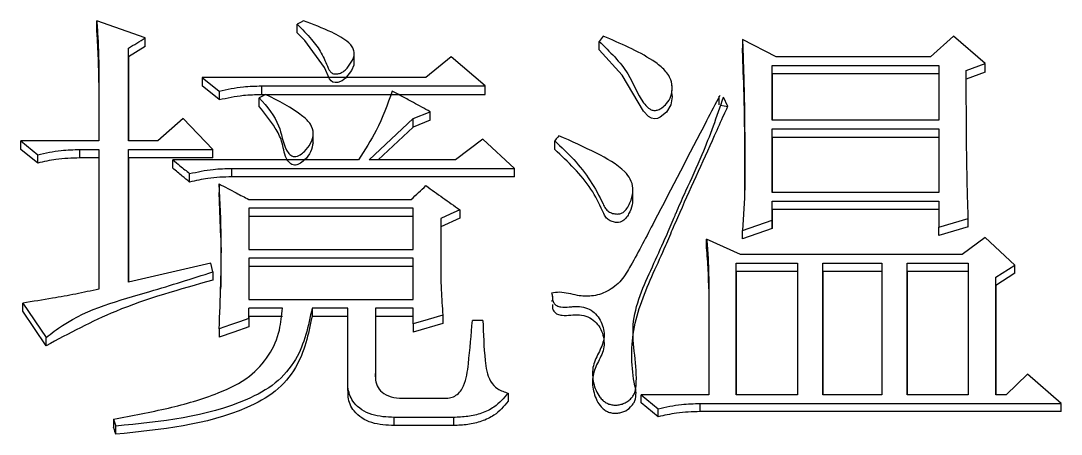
# Model space of a CAD drawing. Header units: millimetres. Extents: x 2085 to 4229, y 754 to 2271.
# Drawn here: x 2594.88 to 2600.21, y 2071.73 to 2073.85 of the extents above; entities that cross this region are included whole.
import ezdxf

# ---------------------------------------------------------------- set-up
doc = ezdxf.new("R2010")
doc.units = ezdxf.units.MM

msp = doc.modelspace()

# ---------------------------------------------------------------- linework, layer by layer
at = {"color": 7, "linetype": 'Continuous', "lineweight": 25}
for p, q in [((2595.5193, 2073.7637), (2595.2705, 2073.8515)), ((2595.2705, 2073.8072), (2595.2705, 2073.8515)), ((2596.2982, 2073.7897), (2596.2982, 2073.834)), ((2597.8666, 2073.7725), (2597.845, 2073.7462)), ((2599.6623, 2073.7725), (2599.5433, 2073.6671)), ((2599.8246, 2073.6319), (2599.6623, 2073.7725)), ((2595.5193, 2073.7195), (2595.4327, 2073.6669)), ((2595.5193, 2073.7195), (2595.5193, 2073.7637)), ((2597.845, 2073.702), (2597.845, 2073.7462)), ((2598.7536, 2073.6671), (2598.5806, 2073.7549)), ((2598.5806, 2073.7549), (2598.5806, 2073.7108)), ((2595.4327, 2073.2357), (2595.4327, 2073.711)), ((2595.4327, 2073.6669), (2595.4327, 2073.711)), ((2595.4327, 2073.6669), (2595.4327, 2073.2357)), ((2596.5901, 2073.6316), (2596.5901, 2073.676)), ((2597.0878, 2073.667), (2596.958, 2073.5615)), ((2597.2609, 2073.5175), (2597.0878, 2073.667)), ((2598.5847, 2073.5494), (2598.5806, 2073.7108)), ((2599.5433, 2073.6671), (2598.7536, 2073.6671)), ((2598.732, 2073.6231), (2599.5866, 2073.6231)), ((2598.732, 2073.3414), (2598.732, 2073.6231)), ((2598.732, 2073.5791), (2598.732, 2073.6231)), ((2599.5866, 2073.6231), (2599.5866, 2073.3414)), ((2599.7272, 2073.5967), (2599.8246, 2073.6319)), ((2599.8246, 2073.5879), (2599.8246, 2073.6319)), ((2595.2813, 2073.5791), (2595.2813, 2073.2357)), ((2595.2813, 2073.5352), (2595.2813, 2073.5791)), ((2595.8113, 2073.5615), (2595.8979, 2073.4911)), ((2596.958, 2073.5615), (2595.8113, 2073.5615)), ((2595.8113, 2073.5615), (2595.8113, 2073.5176)), ((2598.732, 2073.5791), (2598.732, 2073.3414)), ((2599.5866, 2073.5791), (2598.732, 2073.5791)), ((2599.8246, 2073.5879), (2599.7272, 2073.5528)), ((2595.8979, 2073.4473), (2595.8113, 2073.5176)), ((2596.1142, 2073.5175), (2597.2609, 2073.5175)), ((2596.1142, 2073.5175), (2596.1142, 2073.4737)), ((2597.2609, 2073.4737), (2597.2609, 2073.5175)), ((2598.2182, 2073.5173), (2598.2182, 2073.5284)), ((2595.8979, 2073.4911), (2595.8979, 2073.4473)), ((2596.1035, 2073.4122), (2596.1035, 2073.4559)), ((2596.1142, 2073.4737), (2597.2609, 2073.4737)), ((2598.2182, 2073.4845), (2598.2182, 2073.4943)), ((2598.5048, 2073.4122), (2598.4832, 2073.4603)), ((2598.4681, 2073.4196), (2598.5048, 2073.4122)), ((2595.714, 2073.3502), (2595.5842, 2073.2357)), ((2595.8654, 2073.1916), (2595.714, 2073.3502)), ((2596.6659, 2073.1387), (2596.8931, 2073.3502)), ((2596.8931, 2073.3502), (2596.9796, 2073.3855)), ((2596.8931, 2073.3066), (2596.8931, 2073.3502)), ((2596.9796, 2073.3418), (2596.9796, 2073.3855)), ((2596.8931, 2073.3066), (2596.7125, 2073.1387)), ((2596.9796, 2073.3418), (2596.8931, 2073.3066)), ((2599.5866, 2073.3414), (2598.732, 2073.3414)), ((2598.732, 2073.2974), (2599.5866, 2073.2974)), ((2598.732, 2072.9709), (2598.732, 2073.2974)), ((2598.732, 2073.2538), (2598.732, 2073.2974)), ((2599.5866, 2073.2974), (2599.5866, 2072.9709)), ((2596.38, 2073.2261), (2596.38, 2073.2699)), ((2597.25, 2073.2445), (2597.1094, 2073.1387)), ((2597.4123, 2073.0945), (2597.25, 2073.2445)), ((2598.732, 2073.2538), (2598.732, 2072.9709)), ((2599.5866, 2073.2538), (2598.732, 2073.2538)), ((2594.8811, 2073.2357), (2594.9676, 2073.1651)), ((2595.2813, 2073.2357), (2594.8811, 2073.2357)), ((2594.9676, 2073.1217), (2594.8811, 2073.1922)), ((2595.1839, 2073.1916), (2595.2813, 2073.1916)), ((2595.1839, 2073.1481), (2595.1839, 2073.1916)), ((2595.2813, 2073.1916), (2595.2813, 2072.4754)), ((2595.5842, 2073.2357), (2595.4327, 2073.2357)), ((2595.4327, 2073.1916), (2595.8654, 2073.1916)), ((2595.4327, 2072.5109), (2595.4327, 2073.1916)), ((2595.4327, 2073.1481), (2595.4327, 2073.1916)), ((2597.6179, 2073.1923), (2597.6179, 2073.2357)), ((2594.9676, 2073.1217), (2594.9676, 2073.1651)), ((2595.2813, 2073.1481), (2595.1839, 2073.1481)), ((2595.4327, 2073.1481), (2595.4327, 2072.5109)), ((2595.8654, 2073.1481), (2595.4327, 2073.1481)), ((2596.6118, 2073.1387), (2595.6599, 2073.1386)), ((2595.6599, 2073.0953), (2595.6599, 2073.1386)), ((2597.1094, 2073.1387), (2596.6659, 2073.1387)), ((2595.9628, 2073.0945), (2597.4123, 2073.0945)), ((2595.9628, 2073.0512), (2595.9628, 2073.0945)), ((2597.4123, 2073.0512), (2597.4123, 2073.0945)), ((2595.7464, 2073.0248), (2595.7464, 2073.068)), ((2597.4123, 2073.0512), (2595.9628, 2073.0512)), ((2595.8979, 2073.0151), (2595.8979, 2072.9719)), ((2595.9067, 2072.7402), (2595.8979, 2072.9719)), ((2598.0187, 2072.9452), (2598.0187, 2072.9888)), ((2599.5866, 2072.9709), (2598.732, 2072.9709)), ((2596.0493, 2072.9356), (2596.8823, 2072.9356)), ((2598.5914, 2072.9444), (2598.5806, 2072.7765)), ((2598.732, 2072.9268), (2599.5866, 2072.9268)), ((2598.732, 2072.8295), (2598.732, 2072.9268)), ((2598.732, 2072.8837), (2598.732, 2072.9268)), ((2599.5866, 2072.9268), (2599.5866, 2072.7942)), ((2596.0493, 2072.8914), (2596.0493, 2072.6791)), ((2596.8931, 2072.8914), (2596.0493, 2072.8914)), ((2596.0493, 2072.8914), (2596.0493, 2072.8484)), ((2596.8931, 2072.6791), (2596.8931, 2072.8914)), ((2597.1311, 2072.8826), (2597.1311, 2072.8395)), ((2598.732, 2072.8837), (2598.732, 2072.7866)), ((2599.5866, 2072.8837), (2598.732, 2072.8837)), ((2596.0493, 2072.8484), (2596.0493, 2072.6791)), ((2596.8931, 2072.8484), (2596.0493, 2072.8484)), ((2597.1311, 2072.8395), (2597.0337, 2072.7954)), ((2597.0337, 2072.8384), (2597.0337, 2072.564)), ((2597.0337, 2072.8384), (2597.0337, 2072.7954)), ((2598.5806, 2072.7765), (2598.732, 2072.8295)), ((2598.732, 2072.7866), (2598.732, 2072.8295)), ((2599.5866, 2072.7942), (2599.738, 2072.8384)), ((2599.738, 2072.7954), (2599.738, 2072.8384)), ((2597.0337, 2072.7954), (2597.0337, 2072.564)), ((2598.732, 2072.7866), (2598.5806, 2072.7336)), ((2598.5806, 2072.7336), (2598.5806, 2072.7765)), ((2599.738, 2072.7954), (2599.5866, 2072.7513)), ((2599.5866, 2072.7513), (2599.5866, 2072.7942)), ((2598.5698, 2072.6526), (2598.3967, 2072.7322)), ((2598.3967, 2072.6894), (2598.3967, 2072.7322)), ((2599.8246, 2072.7411), (2599.7056, 2072.6526)), ((2599.976, 2072.5995), (2599.8246, 2072.7411)), ((2596.0493, 2072.6791), (2596.8931, 2072.6791)), ((2599.7056, 2072.6526), (2598.5698, 2072.6526)), ((2595.8546, 2072.6083), (2595.4327, 2072.5109)), ((2595.8654, 2072.564), (2595.8546, 2072.6083)), ((2596.0493, 2072.6349), (2596.0493, 2072.4222)), ((2596.8931, 2072.6349), (2596.0493, 2072.6349)), ((2596.0493, 2072.6349), (2596.0493, 2072.5922)), ((2596.8931, 2072.4222), (2596.8931, 2072.6349)), ((2598.5481, 2072.6083), (2598.8618, 2072.6083)), ((2598.5481, 2071.9338), (2598.5481, 2072.6083)), ((2598.5481, 2072.5657), (2598.5481, 2072.6083)), ((2598.8618, 2072.6083), (2598.8618, 2071.9338)), ((2598.9916, 2072.6083), (2599.2945, 2072.6083)), ((2598.9916, 2071.9338), (2598.9916, 2072.6083)), ((2598.9916, 2072.5657), (2598.9916, 2072.6083)), ((2599.2945, 2072.6083), (2599.2945, 2071.9338)), ((2599.4243, 2072.6083), (2599.738, 2072.6083)), ((2599.4243, 2071.9338), (2599.4243, 2072.6083)), ((2599.4243, 2072.5657), (2599.4243, 2072.6083)), ((2599.738, 2072.6083), (2599.738, 2071.9338)), ((2599.8787, 2072.5375), (2599.976, 2072.5995)), ((2599.976, 2072.5568), (2599.976, 2072.5995)), ((2595.8654, 2072.564), (2595.8654, 2072.5214)), ((2596.0493, 2072.5922), (2596.0493, 2072.4222)), ((2596.8931, 2072.5922), (2596.0493, 2072.5922)), ((2598.5481, 2072.5657), (2598.5481, 2071.9338)), ((2598.8618, 2072.5657), (2598.5481, 2072.5657)), ((2598.9916, 2072.5657), (2598.9916, 2071.9338)), ((2599.2945, 2072.5657), (2598.9916, 2072.5657)), ((2599.4243, 2072.5657), (2599.4243, 2071.9338)), ((2599.738, 2072.5657), (2599.4243, 2072.5657)), ((2599.976, 2072.5568), (2599.8787, 2072.4949)), ((2598.4075, 2072.4772), (2598.4075, 2072.5198)), ((2599.8787, 2072.4949), (2599.8787, 2072.5375)), ((2594.8919, 2072.4045), (2595.0106, 2072.2275)), ((2594.8919, 2072.3621), (2594.8919, 2072.4045)), ((2596.0493, 2072.4222), (2596.8931, 2072.4222)), ((2595.0106, 2072.1853), (2594.8919, 2072.3621)), ((2596.2224, 2072.3779), (2596.0493, 2072.3779)), ((2596.0493, 2072.3247), (2596.0493, 2072.3779)), ((2596.0493, 2072.3355), (2596.0493, 2072.3779)), ((2596.0493, 2072.3355), (2596.0493, 2072.2824)), ((2596.2224, 2072.3355), (2596.0493, 2072.3355)), ((2596.5577, 2072.3779), (2596.3738, 2072.3779)), ((2596.3738, 2072.3779), (2596.3738, 2072.3355)), ((2596.5577, 2072.3355), (2596.3738, 2072.3355)), ((2596.5577, 2072.0405), (2596.5577, 2072.3779)), ((2596.8931, 2072.3779), (2596.6984, 2072.3779)), ((2596.6984, 2072.3779), (2596.6984, 2072.0494)), ((2596.6984, 2072.3779), (2596.6984, 2072.3355)), ((2596.6984, 2072.3355), (2596.6984, 2072.0075)), ((2596.8931, 2072.3355), (2596.6984, 2072.3355)), ((2596.8931, 2072.2981), (2596.8931, 2072.3779)), ((2597.0445, 2072.3424), (2597.0445, 2072.3001)), ((2596.0493, 2072.3247), (2596.0493, 2072.2824)), ((2597.0445, 2072.3001), (2596.8931, 2072.2558)), ((2596.8931, 2072.2981), (2596.8931, 2072.2558)), ((2597.2501, 2072.3158), (2597.196, 2072.3158)), ((2595.0106, 2072.1853), (2595.0106, 2072.2275)), ((2595.8979, 2072.2714), (2595.8979, 2072.2292)), ((2600.0409, 2072.0405), (2599.9327, 2071.9338)), ((2600.214, 2071.8893), (2600.0409, 2072.0405)), ((2596.5561, 2071.9987), (2596.5561, 2071.9566)), ((2596.8498, 2071.916), (2597.0553, 2071.916)), ((2597.3799, 2071.9427), (2597.3799, 2071.9009)), ((2598.0614, 2071.9338), (2598.1479, 2071.8626)), ((2598.4075, 2071.9338), (2598.0614, 2071.9338)), ((2598.8618, 2071.9338), (2598.5481, 2071.9338)), ((2599.2945, 2071.9338), (2598.9916, 2071.9338)), ((2599.738, 2071.9338), (2599.4243, 2071.9338)), ((2599.9327, 2071.9338), (2599.8787, 2071.9338)), ((2598.1479, 2071.8209), (2598.0614, 2071.892)), ((2598.1479, 2071.8209), (2598.1479, 2071.8626)), ((2598.3642, 2071.8893), (2600.214, 2071.8893)), ((2598.3642, 2071.8476), (2598.3642, 2071.8893)), ((2600.214, 2071.8476), (2600.214, 2071.8893)), ((2595.357, 2071.8092), (2595.3678, 2071.7736)), ((2595.357, 2071.8092), (2595.357, 2071.7676)), ((2597.0986, 2071.8181), (2596.7957, 2071.8181)), ((2596.7957, 2071.7765), (2596.7957, 2071.8181)), ((2597.0986, 2071.8181), (2597.0986, 2071.7765)), ((2600.214, 2071.8476), (2598.3642, 2071.8476)), ((2595.3678, 2071.732), (2595.3678, 2071.7736)), ((2597.0986, 2071.7765), (2596.7957, 2071.7765))]:
    msp.add_line(p, q, dxfattribs=at)
at = {"color": 7, "linetype": 'Continuous', "lineweight": 25, "flags": 128}
for points in [[(2596.3306, 2073.8515), (2596.3144, 2073.8428), (2596.2982, 2073.834)], [(2596.5889, 2073.6317), (2596.5886, 2073.6238), (2596.5756, 2073.5971), (2596.546, 2073.5573), (2596.5282, 2073.5438), (2596.5066, 2073.536), (2596.4917, 2073.535), (2596.481, 2073.5373), (2596.4718, 2073.5429), (2596.4627, 2073.554), (2596.4374, 2073.6119), (2596.3363, 2073.7513), (2596.2982, 2073.7897), (2596.2982, 2073.7897)], [(2598.2166, 2073.4832), (2598.2201, 2073.4621), (2598.2135, 2073.4213), (2598.1912, 2073.3838), (2598.1589, 2073.3566), (2598.1442, 2073.3503), (2598.1294, 2073.3481), (2598.1131, 2073.3517), (2598.0979, 2073.3607), (2598.0735, 2073.3874), (2597.9644, 2073.5725), (2597.845, 2073.702), (2597.845, 2073.702)], [(2596.1359, 2073.4735), (2596.1197, 2073.4647), (2596.1035, 2073.4559)], [(2598.4616, 2073.421), (2598.4616, 2073.4406), (2598.4616, 2073.4527), (2598.4616, 2073.4647)], [(2597.6395, 2073.2622), (2597.634, 2073.2554), (2597.6259, 2073.2456), (2597.6179, 2073.2357)], [(2594.8811, 2073.1922), (2594.8811, 2073.203), (2594.8811, 2073.2139), (2594.8811, 2073.2248), (2594.8811, 2073.2357)], [(2595.8654, 2073.1481), (2595.8654, 2073.1591), (2595.8654, 2073.1753), (2595.8654, 2073.1916)], [(2597.1311, 2072.8826), (2597.0824, 2072.8605), (2597.0337, 2072.8384)], [(2597.0445, 2072.3424), (2596.9688, 2072.3202), (2596.8931, 2072.2981)], [(2596.0493, 2072.3247), (2596.0027, 2072.3083), (2595.9561, 2072.2919), (2595.8979, 2072.2714)], [(2596.0493, 2072.2824), (2595.9736, 2072.2558), (2595.8979, 2072.2292)], [(2598.0614, 2071.892), (2598.0614, 2071.9025), (2598.0614, 2071.9129), (2598.0614, 2071.9234), (2598.0614, 2071.9338)]]:
    msp.add_lwpolyline(points, dxfattribs=at)
at = {"color": 7, "linetype": 'Continuous', "lineweight": 25}
for points, knots in [([(2595.2705, 2073.8515), (2595.2726, 2073.8211), (2595.2767, 2073.7606), (2595.28, 2073.6698), (2595.2809, 2073.6093), (2595.2813, 2073.5791)], [0, 0, 0, 0, 0.33558, 0.667724, 1, 1, 1, 1]), ([(2596.2982, 2073.834), (2596.3232, 2073.8086), (2596.3687, 2073.7624), (2596.4253, 2073.6877), (2596.4467, 2073.63), (2596.4635, 2073.5956), (2596.4725, 2073.585), (2596.4845, 2073.5794), (2596.4986, 2073.5781), (2596.5156, 2073.5814), (2596.5362, 2073.591), (2596.559, 2073.6145), (2596.5781, 2073.6424), (2596.5917, 2073.6725), (2596.5901, 2073.6967), (2596.5807, 2073.7195), (2596.546, 2073.7568), (2596.4602, 2073.8022), (2596.379, 2073.8331), (2596.3306, 2073.8515)], [0, 0, 0, 0, 0.133739, 0.243051, 0.352533, 0.371712, 0.391103, 0.40333, 0.418292, 0.440552, 0.463875, 0.498841, 0.561321, 0.592898, 0.624761, 0.654015, 0.68757, 0.813379, 1, 1, 1, 1]), ([(2595.2813, 2073.5352), (2595.281, 2073.5657), (2595.2803, 2073.6264), (2595.2764, 2073.7171), (2595.2725, 2073.7772), (2595.2705, 2073.8072)], [0, 0, 0, 0, 0.335994, 0.667926, 1, 1, 1, 1]), ([(2597.845, 2073.7462), (2597.9, 2073.6935), (2597.9975, 2073.6003), (2598.0441, 2073.4665), (2598.0918, 2073.4075), (2598.1122, 2073.3948), (2598.1302, 2073.3904), (2598.1494, 2073.3947), (2598.1708, 2073.4069), (2598.1952, 2073.4294), (2598.2161, 2073.4639), (2598.2222, 2073.5064), (2598.2146, 2073.5562), (2598.1786, 2073.6065), (2598.065, 2073.6888), (2597.9546, 2073.7354), (2597.8666, 2073.7725)], [0, 0, 0, 0, 0.207454, 0.367231, 0.400729, 0.416588, 0.431291, 0.448091, 0.466661, 0.497247, 0.538505, 0.578637, 0.620092, 0.68235, 0.74713, 1, 1, 1, 1]), ([(2595.4327, 2073.711), (2595.4472, 2073.7198), (2595.476, 2073.7373), (2595.5048, 2073.7549), (2595.5193, 2073.7637)], [0, 0, 0, 0, 0.499999, 1, 1, 1, 1]), ([(2598.5806, 2073.7549), (2598.5807, 2073.7507), (2598.5809, 2073.7442), (2598.5813, 2073.7335), (2598.5817, 2073.7229), (2598.5821, 2073.71), (2598.5825, 2073.6972), (2598.583, 2073.6844), (2598.5834, 2073.6715), (2598.5839, 2073.6544), (2598.5846, 2073.633), (2598.5854, 2073.6073), (2598.5862, 2073.5817), (2598.5877, 2073.5303), (2598.5891, 2073.4703), (2598.5902, 2073.4103), (2598.5906, 2073.3803), (2598.5908, 2073.3588), (2598.5911, 2073.3374), (2598.5913, 2073.3116), (2598.5915, 2073.2859), (2598.5917, 2073.2601), (2598.5918, 2073.2344), (2598.5918, 2073.2086), (2598.5919, 2073.1828), (2598.5919, 2073.1571), (2598.5919, 2073.1356), (2598.5919, 2073.1184), (2598.5919, 2073.1055), (2598.5919, 2073.0926), (2598.5918, 2073.0797), (2598.5918, 2073.0668), (2598.5918, 2073.0539), (2598.5917, 2073.041), (2598.5917, 2073.0281), (2598.5916, 2073.0152), (2598.5916, 2073.0023), (2598.5916, 2072.9916), (2598.5915, 2072.983), (2598.5915, 2072.9765), (2598.5915, 2072.9701), (2598.5915, 2072.9636), (2598.5914, 2072.9583), (2598.5914, 2072.9519), (2598.5914, 2072.9476), (2598.5914, 2072.9444)], [0, 0, 0, 0, 0.015876, 0.023814, 0.03969, 0.055566, 0.071442, 0.087319, 0.103195, 0.119071, 0.150823, 0.182575, 0.214327, 0.246079, 0.373089, 0.436594, 0.468346, 0.484222, 0.515974, 0.547726, 0.579478, 0.611231, 0.642983, 0.674735, 0.706487, 0.738239, 0.769992, 0.785868, 0.801744, 0.81762, 0.833496, 0.849372, 0.865248, 0.881124, 0.897, 0.912876, 0.928753, 0.944629, 0.952567, 0.960505, 0.968443, 0.976381, 0.984319, 0.988288, 1, 1, 1, 1]), ([(2598.5846, 2073.5766), (2598.5846, 2073.5766), (2598.5846, 2073.5766), (2598.5847, 2073.5735), (2598.5865, 2073.4922), (2598.5901, 2073.3338), (2598.5912, 2073.1635), (2598.5914, 2073.068), (2598.5914, 2073.0039), (2598.5914, 2072.981), (2598.5915, 2072.9784), (2598.5915, 2072.977)], [0, 0, 0, 0, 0.0013712, 0.0074928, 0.0260114, 0.4573332, 0.6724703, 0.8205696, 0.9189146, 0.9584703, 1, 1, 1, 1]), ([(2599.738, 2072.8384), (2599.7379, 2072.8425), (2599.7374, 2072.8548), (2599.7367, 2072.8753), (2599.7358, 2072.8999), (2599.7351, 2072.9205), (2599.7345, 2072.9369), (2599.7342, 2072.9492), (2599.7338, 2072.9615), (2599.7335, 2072.9738), (2599.7331, 2072.9861), (2599.7328, 2072.9984), (2599.7325, 2073.0107), (2599.732, 2073.0353), (2599.7303, 2073.1214), (2599.7289, 2073.2198), (2599.7284, 2073.3058), (2599.7282, 2073.3303), (2599.7281, 2073.3426), (2599.7281, 2073.3549), (2599.728, 2073.3672), (2599.7279, 2073.3795), (2599.7279, 2073.3917), (2599.7278, 2073.404), (2599.7278, 2073.4163), (2599.7277, 2073.4285), (2599.7277, 2073.4408), (2599.7276, 2073.4531), (2599.7276, 2073.4654), (2599.7275, 2073.4776), (2599.7275, 2073.4879), (2599.7275, 2073.496), (2599.7275, 2073.5022), (2599.7274, 2073.5083), (2599.7274, 2073.5144), (2599.7274, 2073.5206), (2599.7274, 2073.5267), (2599.7274, 2073.5328), (2599.7274, 2073.539), (2599.7273, 2073.5451), (2599.7273, 2073.5512), (2599.7273, 2073.5573), (2599.7273, 2073.5635), (2599.7273, 2073.5696), (2599.7273, 2073.5757), (2599.7272, 2073.5819), (2599.7272, 2073.5889), (2599.7272, 2073.5938), (2599.7272, 2073.5967)], [0, 0, 0, 0, 0.0162043, 0.0486129, 0.0810215, 0.1134301, 0.1296344, 0.1458387, 0.1620431, 0.1782474, 0.1944517, 0.210656, 0.2268603, 0.2430646, 0.3078819, 0.5671533, 0.6319705, 0.6481748, 0.6643791, 0.6805834, 0.6967877, 0.712992, 0.7291963, 0.7454006, 0.7616049, 0.7778092, 0.7940136, 0.8102179, 0.8264222, 0.8426265, 0.8588308, 0.8669329, 0.8750351, 0.8831372, 0.8912394, 0.8993415, 0.9074437, 0.9155458, 0.923648, 0.9317501, 0.9398523, 0.9479544, 0.9560566, 0.9641588, 0.9722609, 0.9803631, 0.9884652, 1, 1, 1, 1]), ([(2595.8979, 2073.4911), (2595.9389, 2073.5001), (2596.0101, 2073.5156), (2596.0833, 2073.517), (2596.1142, 2073.5175)], [0, 0, 0, 0, 0.576873, 1, 1, 1, 1]), ([(2595.8979, 2073.4473), (2595.9389, 2073.4563), (2596.0101, 2073.4718), (2596.0833, 2073.4731), (2596.1142, 2073.4737)], [0, 0, 0, 0, 0.576909, 1, 1, 1, 1]), ([(2596.1035, 2073.4559), (2596.1429, 2073.4108), (2596.2129, 2073.3309), (2596.2233, 2073.2188), (2596.2553, 2073.1688), (2596.2703, 2073.1579), (2596.2843, 2073.1538), (2596.2997, 2073.157), (2596.3173, 2073.1663), (2596.3428, 2073.1868), (2596.3692, 2073.2227), (2596.3855, 2073.2727), (2596.3693, 2073.3249), (2596.2867, 2073.3984), (2596.2027, 2073.4402), (2596.1359, 2073.4735)], [0, 0, 0, 0, 0.206756, 0.36622, 0.399315, 0.414903, 0.42938, 0.446247, 0.465285, 0.496864, 0.558757, 0.621691, 0.682799, 0.747419, 1, 1, 1, 1]), ([(2596.7849, 2073.4911), (2596.7603, 2073.4226), (2596.7162, 2073.2997), (2596.6439, 2073.1881), (2596.6118, 2073.1387)], [0, 0, 0, 0, 0.557248, 1, 1, 1, 1]), ([(2596.9796, 2073.3855), (2596.9508, 2073.4011), (2596.9039, 2073.4266), (2596.839, 2073.4618), (2596.8029, 2073.4814), (2596.7849, 2073.4911)], [0, 0, 0, 0, 0.4440726, 0.7220363, 1, 1, 1, 1]), ([(2598.4634, 2073.4683), (2598.4411, 2073.4253), (2598.3297, 2073.2101), (2598.178, 2072.9187), (2598.0358, 2072.6449), (2597.963, 2072.5187), (2597.8928, 2072.4617), (2597.811, 2072.4364), (2597.7268, 2072.4412), (2597.6602, 2072.4636), (2597.6151, 2072.4577), (2597.6015, 2072.4559)], [0, 0, 0, 0, 0.102062, 0.510275, 0.689515, 0.750609, 0.812535, 0.866745, 0.912849, 0.973626, 1, 1, 1, 1]), ([(2597.607, 2072.4399), (2597.6065, 2072.4337), (2597.6053, 2072.421), (2597.6121, 2072.4061), (2597.6203, 2072.3962), (2597.6315, 2072.3885), (2597.6558, 2072.3819), (2597.6864, 2072.3841), (2597.7143, 2072.3862), (2597.7426, 2072.3877), (2597.7765, 2072.3826), (2597.8137, 2072.3632), (2597.8426, 2072.334), (2597.8613, 2072.2985), (2597.8712, 2072.26), (2597.8716, 2072.2075), (2597.8419, 2072.1474), (2597.8072, 2072.0747), (2597.8134, 2071.9942), (2597.8359, 2071.9367), (2597.8636, 2071.9053), (2597.881, 2071.8926), (2597.9006, 2071.8844), (2597.9218, 2071.8808), (2597.9434, 2071.8813), (2597.9645, 2071.8861), (2597.9843, 2071.8954), (2598.0019, 2071.9081), (2598.0166, 2071.9232), (2598.031, 2071.9466), (2598.0474, 2072.072), (2597.9823, 2072.2943), (2598.097, 2072.5436), (2598.1767, 2072.718), (2598.2151, 2072.8091), (2598.2358, 2072.8573), (2598.2574, 2072.9065), (2598.3029, 2073.008), (2598.3927, 2073.1986), (2598.449, 2073.3615), (2598.4832, 2073.4603)], [0, 0, 0, 0, 0.007428, 0.015109, 0.018668, 0.022262, 0.030315, 0.045537, 0.055335, 0.060934, 0.076504, 0.091913, 0.106834, 0.123007, 0.138661, 0.154166, 0.18521, 0.21654, 0.248061, 0.27952, 0.288103, 0.295996, 0.3036, 0.311361, 0.319284, 0.327009, 0.334918, 0.343372, 0.351316, 0.359048, 0.375174, 0.500216, 0.624957, 0.687444, 0.729472, 0.742369, 0.749853, 0.793377, 0.874708, 1, 1, 1, 1]), ([(2596.3792, 2073.2267), (2596.3763, 2073.2108), (2596.3701, 2073.1781), (2596.3411, 2073.1417), (2596.3145, 2073.1206), (2596.296, 2073.1127), (2596.2832, 2073.1108), (2596.2703, 2073.1145), (2596.2553, 2073.1254), (2596.2297, 2073.1642), (2596.2257, 2073.2303), (2596.177, 2073.3208), (2596.1323, 2073.3764), (2596.1035, 2073.4122)], [0, 0, 0, 0, 0.095128, 0.195269, 0.259874, 0.283272, 0.304509, 0.327952, 0.353183, 0.406729, 0.590525, 0.736094, 1, 1, 1, 1]), ([(2597.607, 2072.3974), (2597.6064, 2072.3906), (2597.6052, 2072.377), (2597.6133, 2072.3614), (2597.6229, 2072.3517), (2597.6357, 2072.3444), (2597.6772, 2072.3367), (2597.7299, 2072.3501), (2597.789, 2072.3358), (2597.8248, 2072.3117), (2597.8512, 2072.2786), (2597.8666, 2072.2403), (2597.8727, 2072.1997), (2597.8657, 2072.1462), (2597.8303, 2072.089), (2597.8056, 2072.0126), (2597.8165, 2071.9456), (2597.837, 2071.8962), (2597.8577, 2071.8687), (2597.8787, 2071.852), (2597.898, 2071.8432), (2597.9192, 2071.8391), (2597.9411, 2071.8397), (2597.9625, 2071.844), (2597.9888, 2071.8549), (2598.0102, 2071.873), (2598.025, 2071.8949), (2598.0344, 2071.9198), (2598.036, 2071.9495), (2598.0097, 2072.064), (2598.0048, 2072.2757), (2598.1005, 2072.511), (2598.1808, 2072.6835), (2598.2207, 2072.7795), (2598.303, 2072.9679), (2598.391, 2073.16), (2598.4745, 2073.3454), (2598.4963, 2073.3936), (2598.5023, 2073.4066), (2598.504, 2073.4105), (2598.5046, 2073.4117), (2598.5048, 2073.4122)], [0, 0, 0, 0, 0.008085, 0.016221, 0.019867, 0.023654, 0.032469, 0.065042, 0.081049, 0.097297, 0.112813, 0.129538, 0.145843, 0.161707, 0.193334, 0.223699, 0.255644, 0.272362, 0.286987, 0.295007, 0.302602, 0.310243, 0.318391, 0.32629, 0.333943, 0.349774, 0.357157, 0.364655, 0.381079, 0.392053, 0.505047, 0.628846, 0.690714, 0.73105, 0.752554, 0.935292, 0.9824, 0.994888, 0.998366, 0.999414, 1, 1, 1, 1]), ([(2597.6179, 2073.2357), (2597.6514, 2073.2045), (2597.7528, 2073.1099), (2597.8322, 2072.9869), (2597.876, 2072.8903), (2597.8933, 2072.8731), (2597.9146, 2072.8631), (2597.9365, 2072.8598), (2597.9567, 2072.8628), (2597.9744, 2072.8724), (2597.9976, 2072.8998), (2598.014, 2072.942), (2598.0218, 2072.9942), (2598.0082, 2073.0401), (2597.9522, 2073.1093), (2597.8217, 2073.1805), (2597.7039, 2073.2333), (2597.6395, 2073.2622)], [0, 0, 0, 0, 0.118686, 0.359193, 0.382947, 0.402076, 0.42122, 0.441112, 0.455767, 0.470498, 0.490907, 0.5484, 0.590659, 0.633123, 0.67426, 0.821854, 1, 1, 1, 1]), ([(2594.9676, 2073.1651), (2595.0073, 2073.1739), (2595.0785, 2073.1896), (2595.1516, 2073.191), (2595.1839, 2073.1916)], [0, 0, 0, 0, 0.558835, 1, 1, 1, 1]), ([(2598.0173, 2072.9455), (2598.017, 2072.9332), (2598.0163, 2072.904), (2598.0014, 2072.8684), (2597.9849, 2072.8407), (2597.9696, 2072.8261), (2597.9529, 2072.8189), (2597.9337, 2072.817), (2597.9123, 2072.8209), (2597.8911, 2072.8315), (2597.8733, 2072.851), (2597.8511, 2072.9064), (2597.8068, 2072.9931), (2597.719, 2073.0962), (2597.6518, 2073.1601), (2597.6179, 2073.1922)], [0, 0, 0, 0, 0.057101, 0.13521, 0.173824, 0.203318, 0.226795, 0.250194, 0.283282, 0.316665, 0.350268, 0.398201, 0.589427, 0.793058, 1, 1, 1, 1]), ([(2595.1839, 2073.1481), (2595.1428, 2073.1471), (2595.0696, 2073.1452), (2594.9987, 2073.1289), (2594.9676, 2073.1217)], [0, 0, 0, 0, 0.561085, 1, 1, 1, 1]), ([(2595.6599, 2073.1386), (2595.6723, 2073.1286), (2595.6929, 2073.1118), (2595.7217, 2073.0882), (2595.7382, 2073.0748), (2595.7464, 2073.068)], [0, 0, 0, 0, 0.4283462, 0.7141671, 1, 1, 1, 1]), ([(2595.7464, 2073.0248), (2595.734, 2073.035), (2595.7133, 2073.0518), (2595.6844, 2073.0753), (2595.6681, 2073.0886), (2595.6599, 2073.0953)], [0, 0, 0, 0, 0.432886, 0.7164419, 1, 1, 1, 1]), ([(2595.7464, 2073.068), (2595.7862, 2073.0768), (2595.8573, 2073.0925), (2595.9305, 2073.0939), (2595.9628, 2073.0945)], [0, 0, 0, 0, 0.558839, 1, 1, 1, 1]), ([(2595.9628, 2073.0512), (2595.9217, 2073.0502), (2595.8485, 2073.0483), (2595.7776, 2073.0319), (2595.7464, 2073.0248)], [0, 0, 0, 0, 0.5610893, 1, 1, 1, 1]), ([(2595.8979, 2072.2714), (2595.901, 2072.3484), (2595.9073, 2072.5023), (2595.9111, 2072.7504), (2595.9026, 2072.9211), (2595.8979, 2073.0151)], [0, 0, 0, 0, 0.3098767, 0.6197907, 1, 1, 1, 1]), ([(2595.8979, 2073.0151), (2595.9124, 2073.0074), (2595.9415, 2072.9922), (2595.992, 2072.9657), (2596.0279, 2072.9468), (2596.0493, 2072.9356)], [0, 0, 0, 0, 0.288217, 0.576435, 1, 1, 1, 1]), ([(2596.8823, 2072.9356), (2596.8949, 2072.9474), (2596.9201, 2072.9709), (2596.9454, 2072.9945), (2596.958, 2073.0063)], [0, 0, 0, 0, 0.499999, 1, 1, 1, 1]), ([(2596.958, 2073.0063), (2596.9868, 2072.9856), (2597.0301, 2072.9547), (2597.0878, 2072.9135), (2597.1166, 2072.8929), (2597.1311, 2072.8826)], [0, 0, 0, 0, 0.5, 0.75, 1, 1, 1, 1]), ([(2595.907, 2072.7419), (2595.9071, 2072.7002), (2595.9072, 2072.6129), (2595.9061, 2072.5222), (2595.9055, 2072.4748)], [0, 0, 0, 0, 0.476993, 1, 1, 1, 1]), ([(2598.3967, 2072.7322), (2598.3993, 2072.7009), (2598.4035, 2072.6499), (2598.4061, 2072.579), (2598.407, 2072.5395), (2598.4075, 2072.5198)], [0, 0, 0, 0, 0.443386, 0.721661, 1, 1, 1, 1]), ([(2598.4075, 2072.4772), (2598.4069, 2072.5087), (2598.406, 2072.5598), (2598.4013, 2072.6305), (2598.3982, 2072.6698), (2598.3967, 2072.6894)], [0, 0, 0, 0, 0.443946, 0.721943, 1, 1, 1, 1]), ([(2595.0106, 2072.2275), (2595.0383, 2072.249), (2595.1894, 2072.3665), (2595.4992, 2072.4477), (2595.7584, 2072.53), (2595.8654, 2072.564)], [0, 0, 0, 0, 0.116288, 0.635254, 1, 1, 1, 1]), ([(2597.0337, 2072.564), (2597.0343, 2072.5333), (2597.0352, 2072.481), (2597.0391, 2072.4071), (2597.0427, 2072.364), (2597.0445, 2072.3424)], [0, 0, 0, 0, 0.415687, 0.707752, 1, 1, 1, 1]), ([(2595.8654, 2072.5214), (2595.6962, 2072.4747), (2595.3967, 2072.3922), (2595.1276, 2072.248), (2595.0106, 2072.1853)], [0, 0, 0, 0, 0.5652512, 1, 1, 1, 1]), ([(2598.4075, 2072.5198), (2598.4075, 2072.4222), (2598.4075, 2072.2272), (2598.4075, 2072.0316), (2598.4075, 2071.9338)], [0, 0, 0, 0, 0.499996, 1, 1, 1, 1]), ([(2599.8787, 2071.9338), (2599.8787, 2072.0229), (2599.8787, 2072.2244), (2599.8787, 2072.4254), (2599.8787, 2072.5375)], [0, 0, 0, 0, 0.44202, 1, 1, 1, 1]), ([(2599.8787, 2072.4949), (2599.8787, 2072.4062), (2599.8787, 2072.2195), (2599.8787, 2072.0322), (2599.8787, 2071.9338)], [0, 0, 0, 0, 0.474916, 1, 1, 1, 1]), ([(2595.2813, 2072.4754), (2595.2418, 2072.467), (2595.1628, 2072.4503), (2595.033, 2072.4261), (2594.9424, 2072.4122), (2594.8919, 2072.4045)], [0, 0, 0, 0, 0.306381, 0.612797, 1, 1, 1, 1]), ([(2597.6015, 2072.4559), (2597.6035, 2072.4494), (2597.607, 2072.4379), (2597.6073, 2072.4241), (2597.6053, 2072.4167), (2597.6035, 2072.4145), (2597.6025, 2072.4138), (2597.6019, 2072.4136), (2597.6017, 2072.4135), (2597.6015, 2072.4134)], [0, 0, 0, 0, 0.493604, 0.861876, 0.955662, 0.982084, 0.991539, 0.995796, 1, 1, 1, 1]), ([(2595.357, 2071.8092), (2595.4512, 2071.8268), (2595.6328, 2071.8607), (2595.8695, 2071.9277), (2596.0515, 2072.0154), (2596.1585, 2072.133), (2596.2109, 2072.2567), (2596.2188, 2072.3404), (2596.2224, 2072.3779)], [0, 0, 0, 0, 0.245646, 0.473666, 0.633063, 0.763711, 0.894016, 1, 1, 1, 1]), ([(2596.3738, 2072.3779), (2596.355, 2072.2869), (2596.3256, 2072.1451), (2596.1912, 2071.9861), (2595.8907, 2071.8255), (2595.6, 2071.7967), (2595.3678, 2071.7736)], [0, 0, 0, 0, 0.2265728, 0.3529789, 0.4833551, 1, 1, 1, 1]), ([(2596.3738, 2072.3355), (2596.355, 2072.2446), (2596.3255, 2072.103), (2596.1912, 2071.9442), (2595.8906, 2071.7839), (2595.6, 2071.755), (2595.3678, 2071.732)], [0, 0, 0, 0, 0.226405, 0.352766, 0.483152, 1, 1, 1, 1]), ([(2597.0553, 2071.9161), (2597.0654, 2071.9167), (2597.0854, 2071.9178), (2597.1138, 2071.9308), (2597.1362, 2071.9521), (2597.1653, 2072.0053), (2597.18, 2072.1299), (2597.1896, 2072.2421), (2597.196, 2072.3158)], [0, 0, 0, 0, 0.060123, 0.1192, 0.185763, 0.251345, 0.507834, 1, 1, 1, 1]), ([(2597.2501, 2072.3158), (2597.2522, 2072.2473), (2597.2555, 2072.143), (2597.2728, 2072.0186), (2597.3231, 2071.9594), (2597.3607, 2071.9484), (2597.3799, 2071.9427)], [0, 0, 0, 0, 0.492785, 0.749576, 0.872123, 1, 1, 1, 1]), ([(2596.7957, 2071.8181), (2596.7563, 2071.8197), (2596.6793, 2071.8229), (2596.5857, 2071.8805), (2596.5542, 2071.9641), (2596.5566, 2072.0151), (2596.5577, 2072.0405)], [0, 0, 0, 0, 0.295173, 0.576606, 0.789028, 1, 1, 1, 1]), ([(2596.6984, 2072.0494), (2596.6979, 2072.0362), (2596.6971, 2072.0096), (2596.7099, 2071.9701), (2596.7426, 2071.9357), (2596.7934, 2071.9181), (2596.8309, 2071.9167), (2596.8498, 2071.916)], [0, 0, 0, 0, 0.178016, 0.357314, 0.541602, 0.768589, 1, 1, 1, 1]), ([(2596.7957, 2071.7765), (2596.7562, 2071.7781), (2596.6791, 2071.7812), (2596.5865, 2071.8388), (2596.5577, 2071.9085), (2596.5585, 2071.9455), (2596.5587, 2071.9569)], [0, 0, 0, 0, 0.3340131, 0.6523422, 0.8924485, 1, 1, 1, 1]), ([(2597.3799, 2071.9427), (2597.3574, 2071.9168), (2597.3199, 2071.8734), (2597.2436, 2071.8376), (2597.1724, 2071.8209), (2597.1233, 2071.8191), (2597.0986, 2071.8181)], [0, 0, 0, 0, 0.32906, 0.549528, 0.774008, 1, 1, 1, 1]), ([(2597.3799, 2071.9009), (2597.3574, 2071.875), (2597.3199, 2071.8317), (2597.2436, 2071.7959), (2597.1724, 2071.7793), (2597.1233, 2071.7774), (2597.0986, 2071.7765)], [0, 0, 0, 0, 0.328935, 0.549407, 0.773938, 1, 1, 1, 1]), ([(2598.1479, 2071.8626), (2598.1876, 2071.8715), (2598.2588, 2071.8873), (2598.332, 2071.8887), (2598.3642, 2071.8893)], [0, 0, 0, 0, 0.558835, 1, 1, 1, 1]), ([(2598.3642, 2071.8476), (2598.3232, 2071.8465), (2598.2499, 2071.8446), (2598.179, 2071.8282), (2598.1479, 2071.8209)], [0, 0, 0, 0, 0.561085, 1, 1, 1, 1]), ([(2595.3678, 2071.732), (2595.366, 2071.738), (2595.3624, 2071.7498), (2595.3588, 2071.7617), (2595.357, 2071.7676)], [0, 0, 0, 0, 0.50001, 1, 1, 1, 1])]:
    msp.add_open_spline(points, degree=3, knots=knots, dxfattribs=at)

doc.saveas('drawing.dxf')
